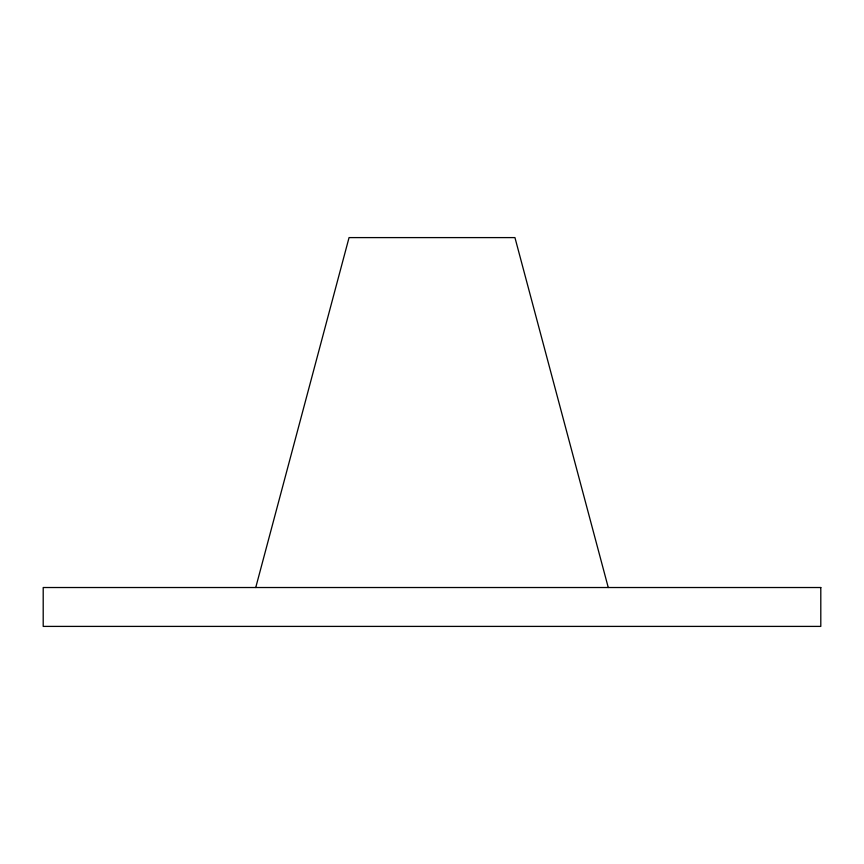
<?xml version="1.0" encoding="UTF-8"?>
<svg xmlns="http://www.w3.org/2000/svg" width="864" height="864" viewBox="0 0 864 864"><rect width="100%" height="100%" fill="white"/><g stroke="black" fill="none" stroke-linecap="round" stroke-linejoin="round"><path stroke-width="1.3" d="M255.744 587.52L349.056 237.6L514.944 237.6L608.256 587.52M820.8 587.52L43.2 587.52L43.2 626.4L820.8 626.4L820.8 587.52"/></g></svg>
